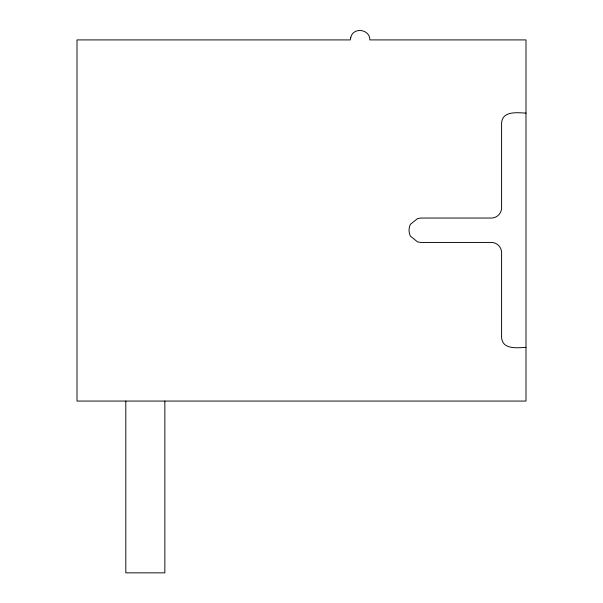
<?xml version="1.0" encoding="UTF-8"?>
<svg xmlns="http://www.w3.org/2000/svg" width="603" height="603" viewBox="0 0 603 603"><rect width="100%" height="100%" fill="white"/><g stroke="black" fill="none" stroke-linecap="round" stroke-linejoin="round"><path stroke-width="0.9" d="M525.997 113.115C517.645 112.716 502.48 110.583 501.598 122.876L501.598 208.284C501.334 213.515 497.068 217.781 491.837 218.045L421.067 218.045L417.653 218.535L410.334 224.391A13.975 13.975 0 0 0 410.334 236.105L417.653 241.961L421.067 242.444L491.837 242.444C497.113 242.723 501.236 246.929 501.598 252.205L501.598 337.612C502.48 349.913 517.645 347.78 525.997 347.373M164.853 401.063L164.853 572.85L125.808 572.85L125.808 401.063M350.795 37.469L350.305 39.911L77.003 39.911L77.003 401.063L525.997 401.063L525.997 39.911L369.827 39.911C370.031 29.065 353.094 26.773 350.795 37.469"/></g></svg>
